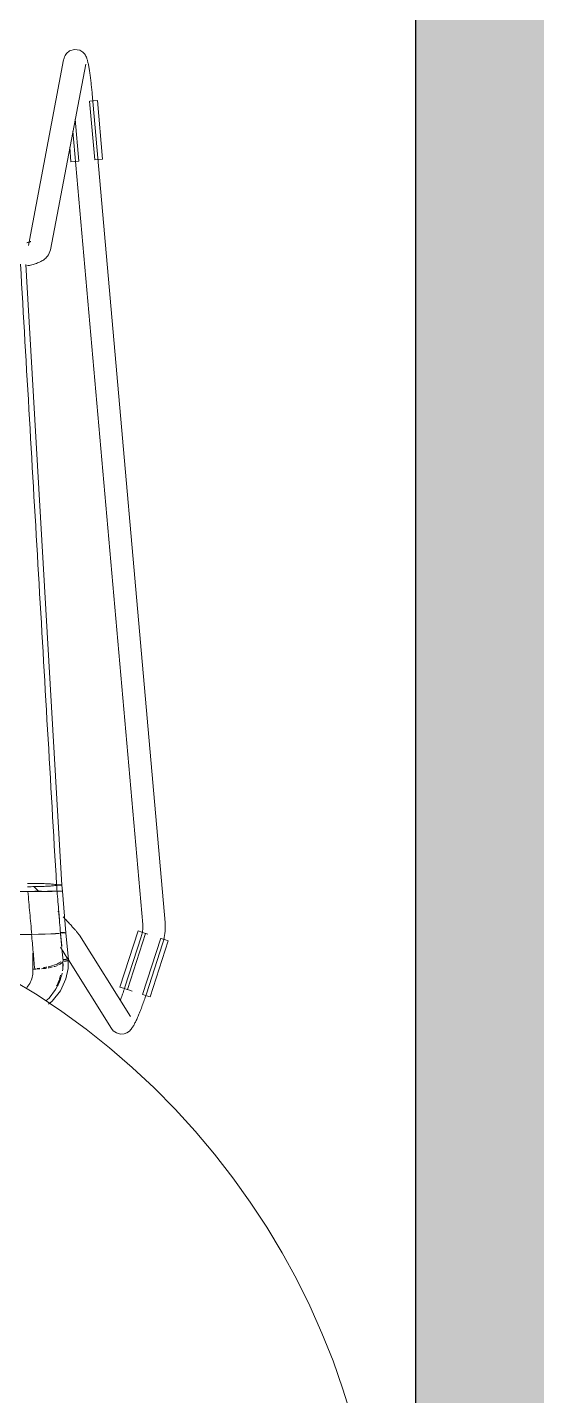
# Model space of a CAD drawing. Header units: millimetres. Extents: x 155927 to 326028, y -36033 to 97293.
# Drawn here: x 169967 to 170240, y 12427 to 13159 of the extents above; entities that cross this region are included whole.
import ezdxf

# ---------------------------------------------------------------- set-up
doc = ezdxf.new("R2010")
doc.units = ezdxf.units.MM
doc.header["$MEASUREMENT"] = 0
for name, color, linetype, lineweight in [('A-WALL-PATT', 7, 'CONTINUOUS', 9), ('I-FURN', 8, 'CONTINUOUS', 9), ('I-WALL', 7, 'CONTINUOUS', 9)]:
    doc.layers.add(name, color=color, linetype=linetype, lineweight=lineweight)

msp = doc.modelspace()

# ---------------------------------------------------------------- hatches: boundary and pattern name
at = {"layer": 'A-WALL-PATT'}
msp.add_hatch(color=256, dxfattribs=at).paths.add_polyline_path([(170218.33, 9369.61), (170276.83, 9369.61), (170276.83, 13505.61), (170174.83, 13505.61), (170174.83, 9369.61)], flags=0)

# ---------------------------------------------------------------- linework, layer by layer
at = {"layer": 'I-FURN'}
for p, q in [((169986.94, 13142.78), (169986.8, 13142.27)), ((169987.15, 13143.4), (169986.94, 13142.78)), ((169987.53, 13144.2), (169987.15, 13143.4)), ((169988.28, 13145.28), (169987.53, 13144.2)), ((169989.85, 13146.61), (169988.28, 13145.28)), ((169989.85, 13146.61), (169992.6, 13147.44)), ((169992.6, 13147.44), (169995.36, 13146.96)), ((169995.36, 13146.96), (169997.02, 13145.92)), ((169997.02, 13145.92), (169997.87, 13145.01)), ((169997.87, 13145.01), (169998.35, 13144.31)), ((169998.35, 13144.31), (169998.66, 13143.75)), ((169998.66, 13143.75), (169998.87, 13143.27)), ((169998.87, 13143.27), (169999.04, 13142.84)), ((169999.04, 13142.84), (169999.18, 13142.44)), ((169986.72, 13141.85), (169967.9, 13042.56)), ((169979.69, 13040.32), (169998.51, 13139.61)), ((169986.8, 13142.27), (169986.72, 13141.85)), ((169999.18, 13142.44), (169999.31, 13142.04)), ((169999.31, 13142.04), (169999.42, 13141.65)), ((169999.42, 13141.65), (169999.53, 13141.24)), ((169999.53, 13141.24), (169999.63, 13140.83)), ((169999.63, 13140.83), (169999.73, 13140.4)), ((169999.73, 13140.4), (169999.83, 13139.96)), ((169999.83, 13139.96), (169999.93, 13139.5)), ((169999.93, 13139.5), (170000.02, 13139.02)), ((170000.02, 13139.02), (170000.12, 13138.53)), ((170000.12, 13138.53), (170000.21, 13138.01)), ((170000.21, 13138.01), (170000.31, 13137.48)), ((170000.31, 13137.48), (170000.4, 13136.93)), ((170000.4, 13136.93), (170000.49, 13136.36)), ((170000.49, 13136.36), (170000.58, 13135.77)), ((170000.58, 13135.77), (170000.68, 13135.17)), ((170000.68, 13135.17), (170000.77, 13134.55)), ((170000.77, 13134.55), (170000.86, 13133.92)), ((170000.86, 13133.92), (170000.94, 13133.27)), ((170000.94, 13133.27), (170001.03, 13132.61)), ((170001.03, 13132.61), (170001.12, 13131.93)), ((170001.12, 13131.93), (170001.2, 13131.24)), ((170001.2, 13131.24), (170001.29, 13130.54)), ((170001.29, 13130.54), (170001.37, 13129.83)), ((170001.37, 13129.83), (170001.45, 13129.12)), ((170001.45, 13129.12), (170001.53, 13128.39)), ((170001.53, 13128.39), (170001.61, 13127.66)), ((170001.61, 13127.66), (170001.69, 13126.92)), ((170001.69, 13126.92), (170001.76, 13126.17)), ((170001.76, 13126.17), (170001.83, 13125.43)), ((170001.83, 13125.43), (170001.9, 13124.68)), ((170001.9, 13124.68), (170001.97, 13123.92)), ((170001.97, 13123.92), (170001.99, 13123.77)), ((170040.93, 12680.44), (170001.99, 13123.77)), ((170000.57, 13119.79), (170003.33, 13088.38)), ((170000.69, 13119.8), (170002.76, 13119.98)), ((170002.76, 13119.98), (170004.8, 13120.16)), ((170004.8, 13120.16), (170007.56, 13088.75)), ((169994.88, 13087.63), (169992.91, 13110.11)), ((169991.7, 13103.74), (170028.98, 12679.39)), ((169989.96, 13095.16), (169990.65, 13087.26)), ((169992.69, 13087.44), (169990.65, 13087.26)), ((169994.76, 13087.62), (169992.69, 13087.44)), ((170005.52, 13088.57), (170003.45, 13088.39)), ((170007.56, 13088.75), (170005.52, 13088.57)), ((169967.45, 13044.11), (169967.08, 13044)), ((169967.79, 13044.22), (169967.45, 13044.11)), ((169968.09, 13044.32), (169967.79, 13044.22)), ((169968.36, 13044.42), (169968.09, 13044.32)), ((169968.59, 13044.52), (169968.36, 13044.42)), ((169968.78, 13044.61), (169968.59, 13044.52)), ((169968.94, 13044.68), (169968.78, 13044.61)), ((169969.02, 13044.73), (169968.94, 13044.68)), ((169969.1, 13044.77), (169969.02, 13044.73)), ((169969.12, 13044.79), (169969.1, 13044.77)), ((169979.69, 13040.32), (169979.43, 13039.34)), ((169971.59, 13032.84), (169970.98, 13032.64)), ((169972.18, 13033.04), (169971.59, 13032.84)), ((169972.76, 13033.26), (169972.18, 13033.04)), ((169973.33, 13033.5), (169972.76, 13033.26)), ((169973.89, 13033.75), (169973.33, 13033.5)), ((169974.45, 13034.02), (169973.89, 13033.75)), ((169974.98, 13034.31), (169974.45, 13034.02)), ((169975.52, 13034.63), (169974.98, 13034.31)), ((169976.06, 13034.99), (169975.52, 13034.63)), ((169976.59, 13035.39), (169976.06, 13034.99)), ((169977.12, 13035.85), (169976.59, 13035.39)), ((169977.64, 13036.37), (169977.12, 13035.85)), ((169978.15, 13036.96), (169977.64, 13036.37)), ((169978.63, 13037.65), (169978.15, 13036.96)), ((169979.07, 13038.44), (169978.63, 13037.65)), ((169979.43, 13039.34), (169979.07, 13038.44)), ((169966.5, 13032.48), (169985.79, 12700.57)), ((169967.77, 13031.83), (169967.09, 13031.69)), ((169968.44, 13031.97), (169967.77, 13031.83)), ((169969.09, 13032.12), (169968.44, 13031.97)), ((169969.74, 13032.29), (169969.09, 13032.12)), ((169970.37, 13032.46), (169969.74, 13032.29)), ((169970.98, 13032.64), (169970.37, 13032.46)), ((169967.6, 12697.15), (169833.86, 12697.15)), ((169833.86, 12697.15), (169967.6, 12697.15)), ((169971.12, 12701.43), (169967.34, 12701.46)), ((169967.45, 12699.67), (169971.13, 12699.7)), ((169971.39, 12697.15), (169967.6, 12697.15)), ((169967.6, 12697.15), (169971.39, 12697.15)), ((169973.4, 12697.15), (169970.82, 12699.82)), ((169974.68, 12701.36), (169971.12, 12701.43)), ((169971.13, 12699.7), (169974.68, 12699.78)), ((169971.39, 12697.27), (169974.95, 12697.26)), ((169974.95, 12697.26), (169971.39, 12697.27)), ((169974.95, 12697.15), (169971.39, 12697.15)), ((169971.39, 12697.15), (169974.96, 12697.15)), ((169977.81, 12701.23), (169974.68, 12701.36)), ((169974.68, 12699.78), (169977.8, 12699.9)), ((169978.08, 12697.16), (169974.96, 12697.15)), ((169974.96, 12697.15), (169978.09, 12697.16)), ((169977.8, 12699.9), (169980.29, 12700.07)), ((169980.32, 12701.07), (169977.81, 12701.23)), ((169978.07, 12697.26), (169980.57, 12697.24)), ((169980.57, 12697.24), (169978.07, 12697.26)), ((169980.59, 12697.17), (169978.09, 12697.16)), ((169978.09, 12697.16), (169980.59, 12697.17)), ((169980.29, 12700.07), (169982.05, 12700.26)), ((169982.07, 12700.88), (169980.32, 12701.07)), ((169980.57, 12697.24), (169982.32, 12697.23)), ((169982.32, 12697.23), (169980.57, 12697.24)), ((169982.34, 12697.19), (169980.59, 12697.17)), ((169980.59, 12697.17), (169982.34, 12697.19)), ((169982.05, 12700.26), (169982.95, 12700.47)), ((169982.95, 12700.67), (169982.07, 12700.88)), ((169983.22, 12697.2), (169982.34, 12697.19)), ((169982.34, 12697.19), (169983.23, 12697.2)), ((169983.42, 12700.68), (169982.95, 12700.67)), ((169982.95, 12700.47), (169983.42, 12700.46)), ((169983.22, 12697.22), (169983.69, 12697.22)), ((169983.69, 12697.22), (169983.22, 12697.22)), ((169983.69, 12697.2), (169983.22, 12697.2)), ((169983.23, 12697.2), (169983.7, 12697.2)), ((169983.92, 12700.68), (169983.42, 12700.68)), ((169983.42, 12700.46), (169983.91, 12700.46)), ((169983.69, 12697.22), (169984.18, 12697.22)), ((169984.19, 12697.22), (169983.69, 12697.22)), ((169984.19, 12697.2), (169983.69, 12697.2)), ((169983.7, 12697.2), (169984.19, 12697.2)), ((169983.91, 12700.46), (169984.4, 12700.46)), ((169984.41, 12700.67), (169983.92, 12700.68)), ((169984.18, 12697.22), (169984.67, 12697.22)), ((169984.68, 12697.22), (169984.19, 12697.22)), ((169984.68, 12697.2), (169984.19, 12697.2)), ((169984.19, 12697.2), (169984.68, 12697.2)), ((169984.4, 12700.46), (169984.85, 12700.47)), ((169984.86, 12700.66), (169984.41, 12700.67)), ((169984.67, 12697.22), (169985.13, 12697.22)), ((169985.13, 12697.22), (169984.68, 12697.22)), ((169985.13, 12697.2), (169984.68, 12697.2)), ((169984.68, 12697.2), (169985.14, 12697.2)), ((169984.85, 12700.47), (169985.24, 12700.49)), ((169985.24, 12700.64), (169984.86, 12700.66)), ((169985.13, 12697.22), (169985.51, 12697.21)), ((169985.51, 12697.21), (169985.13, 12697.22)), ((169985.51, 12697.2), (169985.13, 12697.2)), ((169985.14, 12697.2), (169985.52, 12697.2)), ((169985.54, 12700.62), (169985.24, 12700.64)), ((169985.24, 12700.49), (169985.53, 12700.51)), ((169985.51, 12697.21), (169985.8, 12697.21)), ((169985.81, 12697.21), (169985.51, 12697.21)), ((169985.81, 12697.2), (169985.51, 12697.2)), ((169985.52, 12697.2), (169985.81, 12697.2)), ((169985.53, 12700.51), (169985.72, 12700.54)), ((169985.72, 12700.6), (169985.54, 12700.62)), ((169985.79, 12700.57), (169985.72, 12700.6)), ((169985.72, 12700.54), (169985.79, 12700.57)), ((169986.06, 12697.21), (169985.79, 12700.57)), ((169985.8, 12697.21), (169985.99, 12697.21)), ((169985.99, 12697.21), (169985.81, 12697.2)), ((169985.81, 12697.2), (169986, 12697.21)), ((169986, 12697.21), (169985.81, 12697.21)), ((169985.99, 12697.21), (169986.06, 12697.21)), ((169986.06, 12697.21), (169985.99, 12697.21)), ((169986, 12697.21), (169986.06, 12697.21)), ((169986.06, 12697.21), (169986, 12697.21)), ((169986.06, 12697.21), (169987.89, 12675.01)), ((169984.16, 12685.97), (169983.68, 12686.47)), ((169986.97, 12683), (169986.52, 12683.48)), ((169987.42, 12682.52), (169986.97, 12683)), ((169987.86, 12682.05), (169987.42, 12682.52)), ((169988.29, 12681.59), (169987.86, 12682.05)), ((169988.72, 12681.13), (169988.29, 12681.59)), ((169909.43, 12674.18), (169969.54, 12674.18)), ((169969.54, 12674.18), (169909.43, 12674.18)), ((169969.54, 12674.18), (169973.3, 12674.2)), ((169973.31, 12674.2), (169969.66, 12674.18)), ((169976.84, 12674.28), (169973.4, 12674.21)), ((169973.4, 12674.21), (169976.84, 12674.28)), ((169976.84, 12674.28), (169979.94, 12674.39)), ((169979.94, 12674.39), (169976.9, 12674.28)), ((169979.94, 12674.39), (169982.41, 12674.54)), ((169982.42, 12674.54), (169979.98, 12674.39)), ((169982.41, 12674.54), (169984.15, 12674.72)), ((169984.15, 12674.72), (169982.43, 12674.55)), ((169985.04, 12674.92), (169984.15, 12674.72)), ((169984.15, 12674.72), (169985.04, 12674.92)), ((169985.04, 12674.92), (169985.51, 12674.91)), ((169985.51, 12674.91), (169985.04, 12674.92)), ((169985.53, 12675.11), (169985.05, 12675.1)), ((169985.05, 12675.1), (169985.52, 12675.11)), ((169985.51, 12674.91), (169986.01, 12674.9)), ((169986, 12674.9), (169985.51, 12674.91)), ((169985.52, 12675.11), (169986.02, 12675.11)), ((169986.02, 12675.11), (169985.53, 12675.11)), ((169986.5, 12674.91), (169986, 12674.9)), ((169986.01, 12674.9), (169986.5, 12674.91)), ((169986.51, 12675.11), (169986.02, 12675.11)), ((169986.02, 12675.11), (169986.51, 12675.11)), ((169986.5, 12674.91), (169986.95, 12674.92)), ((169986.95, 12674.92), (169986.5, 12674.91)), ((169986.97, 12675.1), (169986.51, 12675.11)), ((169986.51, 12675.11), (169986.96, 12675.1)), ((169986.95, 12674.92), (169987.34, 12674.94)), ((169987.33, 12674.94), (169986.95, 12674.92)), ((169987.63, 12674.96), (169987.33, 12674.94)), ((169987.34, 12675.08), (169987.64, 12675.06)), ((169987.34, 12674.94), (169987.63, 12674.96)), ((169987.64, 12675.06), (169987.35, 12675.08)), ((169987.63, 12674.96), (169987.82, 12674.98)), ((169987.83, 12675.03), (169987.64, 12675.06)), ((169987.64, 12675.06), (169987.82, 12675.03)), ((169987.82, 12675.03), (169987.89, 12675.01)), ((169987.89, 12675.01), (169987.82, 12674.98)), ((169987.82, 12674.98), (169987.89, 12675.01)), ((169987.89, 12675.01), (169987.83, 12675.03)), ((169987.89, 12675.01), (169989.31, 12660.52)), ((169989.13, 12680.69), (169988.72, 12681.13)), ((169989.53, 12680.25), (169989.13, 12680.69)), ((169989.93, 12679.83), (169989.53, 12680.25)), ((169990.31, 12679.41), (169989.93, 12679.83)), ((169990.67, 12679.01), (169990.31, 12679.41)), ((169991.03, 12678.62), (169990.67, 12679.01)), ((169991.37, 12678.24), (169991.03, 12678.62)), ((169991.7, 12677.88), (169991.37, 12678.24)), ((169992.02, 12677.53), (169991.7, 12677.88)), ((169992.32, 12677.19), (169992.02, 12677.53)), ((169992.61, 12676.87), (169992.32, 12677.19)), ((169992.88, 12676.56), (169992.61, 12676.87)), ((169993.14, 12676.27), (169992.88, 12676.56)), ((169993.38, 12675.99), (169993.14, 12676.27)), ((169993.61, 12675.72), (169993.38, 12675.99)), ((169993.82, 12675.47), (169993.61, 12675.72)), ((169994.03, 12675.23), (169993.82, 12675.47)), ((169994.22, 12675), (169994.03, 12675.23)), ((169994.4, 12674.77), (169994.22, 12675)), ((169994.57, 12674.55), (169994.4, 12674.77)), ((169994.74, 12674.32), (169994.57, 12674.55)), ((169994.93, 12674.07), (169994.74, 12674.32)), ((170026.49, 12675.98), (170016.8, 12645.97)), ((170020.85, 12644.66), (170030.54, 12674.67)), ((170026.49, 12675.98), (170028.45, 12675.35)), ((170028.45, 12675.35), (170030.42, 12674.71)), ((170028.74, 12674.78), (170028.6, 12674.13)), ((170028.85, 12675.43), (170028.74, 12674.78)), ((170028.94, 12676.09), (170028.85, 12675.43)), ((170029, 12676.75), (170028.94, 12676.09)), ((170028.98, 12679.39), (170029.03, 12678.73)), ((170029.04, 12677.41), (170029, 12676.75)), ((170029.03, 12678.73), (170029.04, 12678.07)), ((170029.04, 12678.07), (170029.04, 12677.41)), ((170030.63, 12674.64), (170031.8, 12674.26)), ((170040.71, 12673.57), (170040.86, 12674.7)), ((170040.86, 12674.7), (170040.97, 12675.84)), ((170040.94, 12680.4), (170040.94, 12680.44)), ((170041.01, 12679.26), (170040.94, 12680.4)), ((170040.97, 12675.84), (170041.03, 12676.98)), ((170041.04, 12678.12), (170041.01, 12679.26)), ((170041.03, 12676.98), (170041.04, 12678.12)), ((169984.97, 12667.37), (169989.01, 12660.92)), ((169995.14, 12673.74), (169994.93, 12674.07)), ((170022.45, 12630.16), (169995.14, 12673.74)), ((170028.24, 12672.84), (170019.52, 12646.02)), ((170028.43, 12673.49), (170028.24, 12672.86)), ((170028.24, 12672.86), (170028.24, 12672.84)), ((170028.6, 12674.13), (170028.43, 12673.49)), ((170038.61, 12672.07), (170028.92, 12642.06)), ((170030.94, 12642.31), (170039.65, 12669.13)), ((170042.65, 12670.76), (170032.96, 12640.75)), ((170038.72, 12672.03), (170040.7, 12671.39)), ((170039.65, 12669.13), (170039.98, 12670.22)), ((170039.98, 12670.22), (170040.27, 12671.33)), ((170040.27, 12671.33), (170040.51, 12672.44)), ((170040.51, 12672.44), (170040.71, 12673.57)), ((170040.7, 12671.39), (170042.65, 12670.76)), ((169970.25, 12654.38), (169970.25, 12664.14)), ((169989.1, 12655.95), (169989.19, 12661.41)), ((169989.24, 12660.55), (170012.28, 12623.79)), ((169971.24, 12655.63), (169970.19, 12655.63)), ((169987.89, 12650.3), (169989.1, 12655.95)), ((169972.5, 12641.75), (169958.87, 12650.12)), ((169982.41, 12644.7), (169984.32, 12648.38)), ((169984.99, 12643.99), (169987.89, 12650.3)), ((170018.76, 12645.34), (170016.8, 12645.97)), ((170020.73, 12644.7), (170018.76, 12645.34)), ((170018.96, 12644.31), (170019.19, 12645)), ((170019.19, 12645), (170019.42, 12645.69)), ((170019.42, 12645.69), (170019.52, 12646.02)), ((169985.79, 12632.83), (169972.5, 12641.75)), ((169977.13, 12638.62), (169978.92, 12640.12)), ((169978.61, 12636.83), (169980.65, 12638.46)), ((169978.92, 12640.12), (169982.41, 12644.7)), ((169980.65, 12638.46), (169984.99, 12643.99)), ((170017.08, 12639.04), (170017.32, 12639.66)), ((170017.32, 12639.66), (170017.55, 12640.3)), ((170017.55, 12640.3), (170017.79, 12640.95)), ((170017.79, 12640.95), (170018.02, 12641.6)), ((170018.02, 12641.6), (170018.26, 12642.27)), ((170018.26, 12642.27), (170018.49, 12642.94)), ((170018.49, 12642.94), (170018.73, 12643.62)), ((170018.73, 12643.62), (170018.96, 12644.31)), ((170020.94, 12644.63), (170023.42, 12643.83)), ((170031.01, 12641.38), (170029.03, 12642.02)), ((170029.29, 12637.48), (170029.54, 12638.19)), ((170029.54, 12638.19), (170029.8, 12638.92)), ((170029.8, 12638.92), (170030.05, 12639.64)), ((170030.05, 12639.64), (170030.3, 12640.38)), ((170030.3, 12640.38), (170030.54, 12641.11)), ((170030.54, 12641.11), (170030.79, 12641.85)), ((170030.79, 12641.85), (170030.94, 12642.31)), ((170032.96, 12640.75), (170031.01, 12641.38)), ((169998.71, 12623.4), (169985.79, 12632.83)), ((170026.28, 12629.77), (170026.52, 12630.34)), ((170026.52, 12630.34), (170026.77, 12630.92)), ((170026.77, 12630.92), (170027.01, 12631.51)), ((170027.01, 12631.51), (170027.26, 12632.12)), ((170027.26, 12632.12), (170027.51, 12632.75)), ((170027.51, 12632.75), (170027.76, 12633.39)), ((170027.76, 12633.39), (170028.02, 12634.04)), ((170028.02, 12634.04), (170028.27, 12634.71)), ((170028.27, 12634.71), (170028.53, 12635.38)), ((170028.53, 12635.38), (170028.78, 12636.07)), ((170028.78, 12636.07), (170029.04, 12636.77)), ((170029.04, 12636.77), (170029.29, 12637.48)), ((170011.24, 12613.45), (169998.71, 12623.4)), ((170013.17, 12622.66), (170012.28, 12623.79)), ((170022.03, 12622.63), (170022.49, 12623.1)), ((170022.49, 12623.1), (170022.86, 12623.52)), ((170022.86, 12623.52), (170023.17, 12623.93)), ((170023.17, 12623.93), (170023.45, 12624.32)), ((170023.45, 12624.32), (170023.71, 12624.7)), ((170023.71, 12624.7), (170023.95, 12625.1)), ((170023.95, 12625.1), (170024.18, 12625.5)), ((170024.18, 12625.5), (170024.41, 12625.91)), ((170024.41, 12625.91), (170024.64, 12626.33)), ((170024.64, 12626.33), (170024.87, 12626.77)), ((170024.87, 12626.77), (170025.1, 12627.23)), ((170025.1, 12627.23), (170025.33, 12627.7)), ((170025.33, 12627.7), (170025.57, 12628.19)), ((170025.57, 12628.19), (170025.8, 12628.7)), ((170025.8, 12628.7), (170026.04, 12629.23)), ((170026.04, 12629.23), (170026.28, 12629.77)), ((170013.17, 12622.66), (170014.9, 12621.44)), ((170014.9, 12621.44), (170017.13, 12620.85)), ((170017.13, 12620.85), (170019.1, 12621.03)), ((170019.1, 12621.03), (170020.48, 12621.55)), ((170020.48, 12621.55), (170021.4, 12622.11)), ((170021.4, 12622.11), (170022.03, 12622.63)), ((170023.37, 12603.01), (170011.24, 12613.45)), ((170035.07, 12592.1), (170023.37, 12603.01)), ((170046.32, 12580.73), (170035.07, 12592.1)), ((170057.11, 12568.91), (170046.32, 12580.73)), ((170067.41, 12556.67), (170057.11, 12568.91)), ((170077.22, 12544.04), (170067.41, 12556.67)), ((170086.52, 12531.01), (170077.22, 12544.04)), ((170095.29, 12517.63), (170086.52, 12531.01)), ((170103.51, 12503.91), (170095.29, 12517.63)), ((170111.18, 12489.87), (170103.51, 12503.91)), ((170118.28, 12475.53), (170111.18, 12489.87)), ((170124.81, 12460.92), (170118.28, 12475.53)), ((170130.74, 12446.07), (170124.81, 12460.92)), ((170136.08, 12430.98), (170130.74, 12446.07)), ((170140.81, 12415.7), (170136.08, 12430.98))]:
    msp.add_line(p, q, dxfattribs=at)
for points in [[(169982.95, 12700.67), (169979.73, 12756.07), (169973.29, 12866.83), (169966.85, 12977.43), (169963.63, 13032.67)], [(169967.6, 12697.15), (169967.94, 12693.31), (169968.29, 12689.48), (169968.63, 12685.65)], [(169982.95, 12700.47), (169982.99, 12699.93), (169983.08, 12698.84), (169983.17, 12697.76), (169983.22, 12697.22)], [(169982.96, 12700.67), (169983, 12700.09), (169983.09, 12698.93), (169983.18, 12697.78), (169983.22, 12697.2)], [(169985.04, 12674.92), (169984.74, 12678.62), (169984.13, 12686.05), (169983.53, 12693.48), (169983.23, 12697.2)], [(169968.63, 12685.65), (169968.97, 12681.82), (169969.32, 12678), (169969.66, 12674.18)], [(169969.54, 12674.18), (169969.85, 12671.04), (169970.44, 12664.79), (169970.98, 12658.65), (169971.24, 12655.63)], [(169985.04, 12674.92), (169985.28, 12672.39), (169985.52, 12669.87), (169985.76, 12667.38)], [(169985.07, 12674.91), (169985.3, 12672.6), (169985.53, 12670.29), (169985.76, 12668.02)], [(169983.89, 12658.65), (169984.53, 12658.96), (169984.92, 12659.28), (169985.26, 12659.6)], [(169985.84, 12666.51), (169986.05, 12664.31), (169986.27, 12662.12), (169986.48, 12659.96)], [(169970.19, 12655.63), (169970.24, 12655.12), (169970.26, 12654.61), (169970.25, 12654.1)], [(169974.02, 12655.72), (169973.11, 12655.67), (169972.19, 12655.63), (169971.24, 12655.63)], [(169972.66, 12655.86), (169973.13, 12655.92), (169973.6, 12655.98), (169974.07, 12656.04)], [(169977.6, 12656.09), (169976.74, 12655.97), (169975.87, 12655.85), (169974.96, 12655.79)], [(169975.76, 12656.31), (169976.45, 12656.42), (169977.1, 12656.55), (169977.77, 12656.69)], [(169978.43, 12656.84), (169979.35, 12657.05), (169980.29, 12657.29), (169981.14, 12657.53)], [(169980.83, 12656.73), (169980.08, 12656.54), (169979.28, 12656.38), (169978.44, 12656.23)], [(169981.47, 12657.68), (169982.28, 12657.95), (169983.09, 12658.24), (169983.65, 12658.53)], [(169983.48, 12657.59), (169982.89, 12657.34), (169982.23, 12657.11), (169981.49, 12656.91)], [(169986.44, 12658.42), (169986.43, 12657.16), (169986.33, 12655.9), (169986.15, 12654.66)], [(169986.25, 12656.45), (169986.36, 12657.34), (169986.38, 12658.23), (169986.37, 12659.13)]]:
    msp.add_open_spline(points, degree=3, dxfattribs=at)
for points, knots in [([(169967.34, 12701.46), (169968.61, 12701.46), (169971.16, 12701.44), (169974.76, 12701.37), (169977.93, 12701.24), (169981.29, 12701.02), (169982.68, 12700.81), (169982.96, 12700.67)], [-1, -1, -1, -1, -0.833333, -0.666667, -0.5, -0.333333, 0, 0, 0, 0]), ([(169982.95, 12700.47), (169982.66, 12700.32), (169981.26, 12700.12), (169977.91, 12699.9), (169974.76, 12699.77), (169971.2, 12699.69), (169968.69, 12699.67), (169967.45, 12699.67)], [-1, -1, -1, -1, -0.6666667, -0.5, -0.3333333, -0.1666667, -0.003964, -0.003964, -0.003964, -0.003964]), ([(169985.79, 12700.57), (169985.79, 12700.55), (169985.65, 12700.52), (169985.26, 12700.49), (169984.87, 12700.47), (169984.41, 12700.46), (169983.92, 12700.46), (169983.41, 12700.46), (169983.1, 12700.46), (169982.95, 12700.47)], [-0.5, -0.5, -0.5, -0.5, -0.375, -0.3125, -0.25, -0.1875, -0.125, -0.0625, 0, 0, 0, 0]), ([(169982.96, 12700.67), (169983.18, 12700.67), (169983.67, 12700.68), (169984.3, 12700.68), (169984.76, 12700.67), (169985.18, 12700.65), (169985.63, 12700.62), (169985.79, 12700.59), (169985.79, 12700.57)], [-1, -1, -1, -1, -0.90625, -0.8125, -0.765625, -0.71875, -0.625, -0.501507, -0.501507, -0.501507, -0.501507]), ([(169984.55, 12681.21), (169984.41, 12682.86), (169983.97, 12688.19), (169983.52, 12693.53), (169983.22, 12697.22)], [0.2766114, 0.2766114, 0.2766114, 0.2766114, 0.5, 1, 1, 1, 1]), ([(169986.48, 12659.96), (169986.33, 12659.57), (169985.77, 12658.82), (169984.64, 12658.13), (169983.96, 12657.81)], [0, 0, 0, 0, 0.1666667, 0.3309695, 0.3309695, 0.3309695, 0.3309695]), ([(169986.38, 12660.69), (169986.6, 12660.68), (169987.08, 12660.69), (169987.84, 12660.78), (169988.5, 12660.93), (169988.94, 12661.1), (169989.09, 12661.22), (169989.13, 12661.26)], [-1, -1, -1, -1, -0.90625, -0.8125, -0.71875, -0.625, -0.5625, -0.5625, -0.5625, -0.5625]), ([(169989.26, 12660.37), (169989.25, 12660.35), (169989.2, 12660.3), (169989.1, 12660.22), (169988.9, 12660.12), (169988.58, 12660.02), (169988.19, 12659.95), (169987.83, 12659.91), (169987.46, 12659.89), (169987.01, 12659.9), (169986.65, 12659.93), (169986.48, 12659.96)], [0.5555556, 0.5555556, 0.5555556, 0.5555556, 0.5833333, 0.6180556, 0.6527778, 0.7222222, 0.7916667, 0.8263889, 0.8611111, 0.9305556, 1, 1, 1, 1]), ([(169970.19, 12655.63), (169970.41, 12653.24), (169969.78, 12649.64), (169967.85, 12646.64), (169967.08, 12645.73)], [0, 0, 0, 0, 0.3333333, 0.5, 0.5, 0.5, 0.5]), ([(169985.9, 12653.39), (169985.46, 12651.27), (169984.45, 12648.19), (169982.81, 12645.42), (169982.23, 12644.56)], [0.1763318, 0.1763318, 0.1763318, 0.1763318, 0.3333333, 0.408557, 0.408557, 0.408557, 0.408557]), ([(169982.95, 12646.62), (169983.28, 12647.21), (169984.31, 12649.06), (169984.81, 12651.04), (169985.03, 12652.41)], [0.6175454, 0.6175454, 0.6175454, 0.6175454, 0.6666667, 0.7702374, 0.7702374, 0.7702374, 0.7702374])]:
    msp.add_open_spline(points, degree=3, knots=knots, dxfattribs=at)
at = {"layer": 'I-WALL', "lineweight": 30}
msp.add_line((170174.83, 13505.61), (170174.83, 9369.61), dxfattribs=at)

doc.saveas('drawing.dxf')
